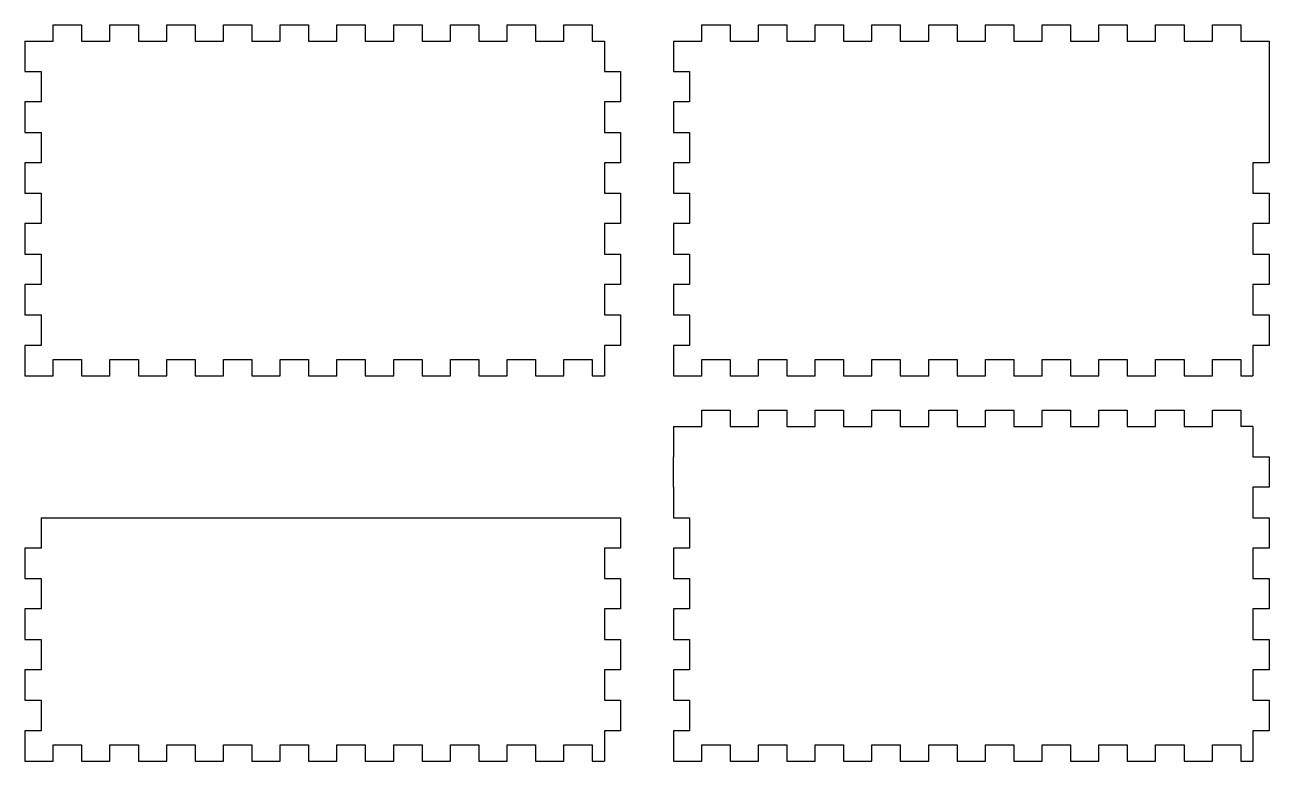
# Model space of a CAD drawing. Extents: x 0 to 467, y 0 to 182.
# Drawn here: x 160.2 to 467.3, y 0.2 to 181.7 of the extents above; entities that cross this region are included whole.
import ezdxf

# ---------------------------------------------------------------- set-up
doc = ezdxf.new("R2010")
doc.units = 0
doc.layers.add('Cut', color=7, linetype='CONTINUOUS')

msp = doc.modelspace()

# ---------------------------------------------------------------- linework, layer by layer
at = {"layer": 'Cut', "color": 7}
for points in [[(167.25, 181.74998), (174.25, 181.74998), (174.25, 177.749982)], [(167.25, 177.749982), (167.25, 181.74998)], [(181.25, 181.74998), (188.25, 181.74998)], [(181.25, 177.749982), (181.25, 181.74998)], [(188.25, 181.74998), (188.25, 177.749982)], [(195.25, 181.74998), (202.25, 181.74998)], [(195.25, 177.749982), (195.25, 181.74998)], [(202.25, 181.74998), (202.25, 177.749982)], [(209.25, 181.74998), (216.25, 181.74998)], [(209.25, 177.749982), (209.25, 181.74998)], [(216.25, 181.74998), (216.25, 177.749982)], [(223.25, 181.74998), (230.25, 181.74998), (230.25, 177.749982)], [(223.25, 177.749982), (223.25, 181.74998)], [(237.25, 177.749982), (237.25, 181.74998)], [(237.25, 181.74998), (244.25, 181.74998)], [(244.25, 181.74998), (244.25, 177.749982)], [(251.25, 177.749982), (251.25, 181.74998), (258.25, 181.74998)], [(258.25, 181.74998), (258.25, 177.749982)], [(265.25, 181.74998), (272.25001, 181.74998)], [(265.25, 177.749982), (265.25, 181.74998)], [(272.25001, 181.74998), (272.25001, 177.749982)], [(279.25001, 181.74998), (286.25001, 181.74998)], [(279.25001, 177.749982), (279.25001, 181.74998)], [(286.25001, 181.74998), (286.25001, 177.749982)], [(293.25001, 177.749982), (293.25001, 181.74998)], [(293.25001, 181.74998), (300.25001, 181.74998)], [(300.25001, 181.74998), (300.25001, 177.749982)], [(327.25, 181.74998), (334.25, 181.74998), (334.25, 177.749982)], [(327.25, 177.749982), (327.25, 181.74998)], [(341.25001, 177.749982), (341.25001, 181.74998)], [(341.25001, 181.74998), (348.25001, 181.74998)], [(348.25001, 181.74998), (348.25001, 177.749982)], [(355.25001, 181.74998), (362.25001, 181.74998)], [(355.25001, 177.749982), (355.25001, 181.74998)], [(362.25001, 181.74998), (362.25001, 177.749982)], [(369.25001, 177.749982), (369.25001, 181.74998)], [(369.25001, 181.74998), (376.25001, 181.74998)], [(376.25001, 181.74998), (376.25001, 177.749982)], [(383.25002, 181.74998), (390.25002, 181.74998)], [(383.25002, 177.749982), (383.25002, 181.74998)], [(390.25002, 181.74998), (390.25002, 177.749982)], [(397.25002, 177.749982), (397.25002, 181.74998), (404.25, 181.74998)], [(404.25, 181.74998), (404.25, 177.749982)], [(411.25, 181.74998), (418.25, 181.74998)], [(411.25, 177.749982), (411.25, 181.74998)], [(418.25, 181.74998), (418.25, 177.749982)], [(425.25, 181.74998), (432.25, 181.74998)], [(425.25, 177.749982), (425.25, 181.74998)], [(432.25, 181.74998), (432.25, 177.749982)], [(439.25001, 181.74998), (446.25001, 181.74998)], [(439.25001, 177.749982), (439.25001, 181.74998)], [(446.25001, 181.74998), (446.25001, 177.749982)], [(453.25001, 177.749982), (453.25001, 181.74998)], [(453.25001, 181.74998), (460.25001, 181.74998)], [(460.25001, 181.74998), (460.25001, 177.749982)], [(160.25, 177.749982), (160.25, 170.249971)], [(160.25, 177.749982), (167.25, 177.749982)], [(174.25, 177.749982), (181.25, 177.749982)], [(188.25, 177.749982), (195.25, 177.749982)], [(202.25, 177.749982), (209.25, 177.749982)], [(216.25, 177.749982), (223.25, 177.749982)], [(230.25, 177.749982), (237.25, 177.749982)], [(244.25, 177.749982), (251.25, 177.749982)], [(258.25, 177.749982), (265.25, 177.749982)], [(272.25001, 177.749982), (279.25001, 177.749982)], [(286.25001, 177.749982), (293.25001, 177.749982)], [(300.25001, 177.749982), (303.25002, 177.749982)], [(303.25002, 177.749982), (303.25002, 170.249971)], [(320.25, 177.749982), (320.25, 170.249971)], [(320.25, 177.749982), (327.25, 177.749982)], [(334.25, 177.749982), (341.25001, 177.749982)], [(348.25001, 177.749982), (355.25001, 177.749982)], [(362.25001, 177.749982), (369.25001, 177.749982)], [(376.25001, 177.749982), (383.25002, 177.749982)], [(390.25002, 177.749982), (397.25002, 177.749982)], [(404.25, 177.749982), (411.25, 177.749982)], [(418.25, 177.749982), (425.25, 177.749982)], [(432.25, 177.749982), (439.25001, 177.749982)], [(446.25001, 177.749982), (453.25001, 177.749982)], [(460.25001, 177.749982), (467.25001, 177.749982)], [(467.25001, 177.749982), (467.25001, 155.249975)], [(160.25, 170.249971), (164.25, 170.249971)], [(164.25, 170.249971), (164.25, 162.749986)], [(303.25002, 170.249971), (307.25002, 170.249971)], [(307.25002, 170.249971), (307.25002, 162.749986)], [(324.25, 170.249971), (324.25, 162.749986), (320.25, 162.749986)], [(320.25, 170.249971), (324.25, 170.249971)], [(160.25, 162.749986), (160.25, 155.249975)], [(164.25, 162.749986), (160.25, 162.749986)], [(303.25002, 162.749986), (303.25002, 155.249975)], [(307.25002, 162.749986), (303.25002, 162.749986)], [(320.25, 162.749986), (320.25, 155.249975)], [(160.25, 155.249975), (164.25, 155.249975)], [(164.25, 155.249975), (164.25, 147.74999)], [(303.25002, 155.249975), (307.25002, 155.249975)], [(307.25002, 155.249975), (307.25002, 147.74999)], [(320.25, 155.249975), (324.25, 155.249975)], [(324.25, 155.249975), (324.25, 147.74999)], [(467.25001, 155.249975), (467.25001, 147.74999)], [(160.25, 147.74999), (160.25, 140.249979)], [(164.25, 147.74999), (160.25, 147.74999)], [(303.25002, 147.74999), (303.25002, 140.249979)], [(307.25002, 147.74999), (303.25002, 147.74999)], [(324.25, 147.74999), (320.25, 147.74999)], [(320.25, 147.74999), (320.25, 140.249979)], [(463.25002, 147.74999), (463.25002, 140.249979)], [(467.25001, 147.74999), (463.25002, 147.74999)], [(160.25, 140.249979), (164.25, 140.249979)], [(164.25, 140.249979), (164.25, 132.749994)], [(303.25002, 140.249979), (307.25002, 140.249979)], [(307.25002, 140.249979), (307.25002, 132.749994)], [(320.25, 140.249979), (324.25, 140.249979)], [(324.25, 140.249979), (324.25, 132.749994)], [(463.25002, 140.249979), (467.25001, 140.249979)], [(467.25001, 140.249979), (467.25001, 132.749994)], [(164.25, 132.749994), (160.25, 132.749994)], [(160.25, 132.749994), (160.25, 125.249982)], [(303.25002, 132.749994), (303.25002, 125.249982)], [(307.25002, 132.749994), (303.25002, 132.749994)], [(320.25, 132.749994), (320.25, 125.249982)], [(324.25, 132.749994), (320.25, 132.749994)], [(467.25001, 132.749994), (463.25002, 132.749994)], [(463.25002, 132.749994), (463.25002, 125.249982)], [(160.25, 125.249982), (164.25, 125.249982)], [(164.25, 125.249982), (164.25, 117.749971)], [(303.25002, 125.249982), (307.25002, 125.249982), (307.25002, 117.749971), (303.25002, 117.749971), (303.25002, 110.249986), (307.25002, 110.249986), (307.25002, 102.749974), (303.25002, 102.749974), (303.25002, 95.249989)], [(320.25, 125.249982), (324.25, 125.249982)], [(324.25, 125.249982), (324.25, 117.749971)], [(463.25002, 125.249982), (467.25001, 125.249982), (467.25001, 117.749971)], [(160.25, 117.749997), (160.25, 110.249986)], [(164.25, 117.749971), (160.25, 117.749971)], [(320.25, 117.749997), (320.25, 110.249986)], [(324.25, 117.749971), (320.25, 117.749971)], [(463.25002, 117.749997), (463.25002, 110.249986)], [(467.25001, 117.749971), (463.25002, 117.749971)], [(160.25, 110.249986), (164.25, 110.249986)], [(164.25, 110.249986), (164.25, 102.749974)], [(320.25, 110.249986), (324.25, 110.249986)], [(324.25, 110.249986), (324.25, 102.749974)], [(463.25002, 110.249986), (467.25001, 110.249986)], [(467.25001, 110.249986), (467.25001, 102.749974)], [(160.25, 102.749974), (160.25, 95.249989)], [(164.25, 102.749974), (160.25, 102.749974)], [(320.25, 102.749974), (320.25, 95.249989)], [(324.25, 102.749974), (320.25, 102.749974)], [(463.25002, 102.749974), (463.25002, 95.249989)], [(467.25001, 102.749974), (463.25002, 102.749974)], [(167.25, 95.249989), (167.25, 99.249987)], [(167.25, 99.249987), (174.25, 99.249987)], [(174.25, 99.249987), (174.25, 95.249989)], [(181.25, 95.249989), (181.25, 99.249987)], [(181.25, 99.249987), (188.25, 99.249987)], [(188.25, 99.249987), (188.25, 95.249989)], [(195.25, 95.249989), (195.25, 99.249987)], [(195.25, 99.249987), (202.25, 99.249987)], [(202.25, 99.249987), (202.25, 95.249989), (209.25, 95.249989)], [(209.25, 99.249987), (216.25, 99.249987)], [(209.25, 95.249989), (209.25, 99.249987)], [(216.25, 99.249987), (216.25, 95.249989)], [(223.25, 99.249987), (230.25, 99.249987)], [(223.25, 95.249989), (223.25, 99.249987)], [(230.25, 99.249987), (230.25, 95.249989)], [(237.25, 99.249987), (244.25, 99.249987)], [(237.25, 95.249989), (237.25, 99.249987)], [(244.25, 99.249987), (244.25, 95.249989)], [(251.25, 99.249987), (258.25, 99.249987), (258.25, 95.249989)], [(251.25, 95.249989), (251.25, 99.249987)], [(265.25, 99.249987), (272.25001, 99.249987)], [(265.25, 95.249989), (265.25, 99.249987)], [(272.25001, 99.249987), (272.25001, 95.249989)], [(279.25001, 99.249987), (286.25001, 99.249987)], [(279.25001, 95.249989), (279.25001, 99.249987)], [(286.25001, 99.249987), (286.25001, 95.249989)], [(293.25001, 99.249987), (300.25001, 99.249987)], [(293.25001, 95.249989), (293.25001, 99.249987)], [(300.25001, 99.249987), (300.25001, 95.249989)], [(327.25, 99.249987), (334.25, 99.249987), (334.25, 95.249989)], [(327.25, 95.249989), (327.25, 99.249987)], [(341.25001, 95.249989), (341.25001, 99.249987)], [(341.25001, 99.249987), (348.25001, 99.249987)], [(348.25001, 99.249987), (348.25001, 95.249989)], [(355.25001, 99.249987), (362.25001, 99.249987)], [(355.25001, 95.249989), (355.25001, 99.249987)], [(362.25001, 99.249987), (362.25001, 95.249989)], [(369.25001, 95.249989), (369.25001, 99.249987)], [(369.25001, 99.249987), (376.25001, 99.249987)], [(376.25001, 99.249987), (376.25001, 95.249989)], [(383.25002, 99.249987), (390.25002, 99.249987)], [(383.25002, 95.249989), (383.25002, 99.249987)], [(390.25002, 99.249987), (390.25002, 95.249989)], [(397.25002, 95.249989), (397.25002, 99.249987), (404.25, 99.249987)], [(404.25, 99.249987), (404.25, 95.249989)], [(411.25, 99.249987), (418.25, 99.249987)], [(411.25, 95.249989), (411.25, 99.249987)], [(418.25, 99.249987), (418.25, 95.249989)], [(425.25, 99.249987), (432.25, 99.249987)], [(425.25, 95.249989), (425.25, 99.249987)], [(432.25, 99.249987), (432.25, 95.249989)], [(439.25001, 99.249987), (446.25001, 99.249987)], [(439.25001, 95.249989), (439.25001, 99.249987)], [(446.25001, 99.249987), (446.25001, 95.249989)], [(453.25001, 95.249989), (453.25001, 99.249987)], [(453.25001, 99.249987), (460.25001, 99.249987)], [(460.25001, 99.249987), (460.25001, 95.249989)], [(160.25, 95.249989), (167.25, 95.249989)], [(174.25, 95.249989), (181.25, 95.249989)], [(188.25, 95.249989), (195.25, 95.249989)], [(216.25, 95.249989), (223.25, 95.249989)], [(230.25, 95.249989), (237.25, 95.249989)], [(244.25, 95.249989), (251.25, 95.249989)], [(258.25, 95.249989), (265.25, 95.249989)], [(272.25001, 95.249989), (279.25001, 95.249989)], [(286.25001, 95.249989), (293.25001, 95.249989)], [(300.25001, 95.249989), (303.25002, 95.249989)], [(320.25, 95.249989), (327.25, 95.249989)], [(334.25, 95.249989), (341.25001, 95.249989)], [(348.25001, 95.249989), (355.25001, 95.249989)], [(362.25001, 95.249989), (369.25001, 95.249989)], [(376.25001, 95.249989), (383.25002, 95.249989)], [(390.25002, 95.249989), (397.25002, 95.249989)], [(404.25, 95.249989), (411.25, 95.249989)], [(418.25, 95.249989), (425.25, 95.249989)], [(432.25, 95.249989), (439.25001, 95.249989)], [(446.25001, 95.249989), (453.25001, 95.249989)], [(460.25001, 95.249989), (463.25002, 95.249989)], [(327.25, 86.749985), (334.25, 86.749985), (334.25, 82.749988)], [(327.25, 82.749988), (327.25, 86.749985)], [(341.25001, 82.749988), (341.25001, 86.749985)], [(341.25001, 86.749985), (348.25001, 86.749985)], [(348.25001, 86.749985), (348.25001, 82.749988)], [(355.25001, 86.749985), (362.25001, 86.749985)], [(355.25001, 82.749988), (355.25001, 86.749985)], [(362.25001, 86.749985), (362.25001, 82.749988)], [(369.25001, 82.749988), (369.25001, 86.749985)], [(369.25001, 86.749985), (376.25001, 86.749985)], [(376.25001, 86.749985), (376.25001, 82.749988)], [(383.25002, 86.749985), (390.25002, 86.749985)], [(383.25002, 82.749988), (383.25002, 86.749985)], [(390.25002, 86.749985), (390.25002, 82.749988)], [(397.25002, 82.749988), (397.25002, 86.749985), (404.25, 86.749985)], [(404.25, 86.749985), (404.25, 82.749988)], [(411.25, 86.749985), (418.25, 86.749985)], [(411.25, 82.749988), (411.25, 86.749985)], [(418.25, 86.749985), (418.25, 82.749988)], [(425.25, 86.749985), (432.25, 86.749985)], [(425.25, 82.749988), (425.25, 86.749985)], [(432.25, 86.749985), (432.25, 82.749988)], [(439.25001, 86.749985), (446.25001, 86.749985)], [(439.25001, 82.749988), (439.25001, 86.749985)], [(446.25001, 86.749985), (446.25001, 82.749988)], [(453.25001, 82.749988), (453.25001, 86.749985)], [(453.25001, 86.749985), (460.25001, 86.749985)], [(460.25001, 86.749985), (460.25001, 82.749988)], [(320.25, 82.749988), (320.25, 75.24998)], [(320.25, 82.749988), (327.25, 82.749988)], [(334.25, 82.749988), (341.25001, 82.749988)], [(348.25001, 82.749988), (355.25001, 82.749988)], [(362.25001, 82.749988), (369.25001, 82.749988)], [(376.25001, 82.749988), (383.25002, 82.749988)], [(390.25002, 82.749988), (397.25002, 82.749988)], [(404.25, 82.749988), (411.25, 82.749988)], [(418.25, 82.749988), (425.25, 82.749988)], [(432.25, 82.749988), (439.25001, 82.749988)], [(446.25001, 82.749988), (453.25001, 82.749988)], [(463.25002, 82.749988), (460.25001, 82.749988)], [(463.25002, 82.749988), (463.25002, 75.24998)], [(320.25, 67.74999), (320.25, 75.24998)], [(463.25002, 75.24998), (467.25001, 75.24998)], [(467.25001, 75.24998), (467.25001, 67.74999)], [(320.25, 67.74999), (320.25, 60.24998)], [(463.25002, 67.74999), (463.25002, 60.24998)], [(467.25001, 67.74999), (463.25002, 67.74999)], [(164.25, 60.24998), (164.25, 52.75)], [(164.25, 60.24998), (307.25002, 60.24998)], [(307.25002, 60.24998), (307.25002, 52.75)], [(320.25, 60.24998), (324.25, 60.24998)], [(324.25, 60.24998), (324.25, 52.75)], [(463.25002, 60.24998), (467.25001, 60.24998)], [(467.25001, 60.24998), (467.25001, 52.75)], [(160.25, 52.75), (160.25, 45.24998)], [(164.25, 52.75), (160.25, 52.75)], [(307.25002, 52.75), (303.25002, 52.75)], [(303.25002, 52.75), (303.25002, 45.24998)], [(320.25, 52.75), (320.25, 45.24998)], [(324.25, 52.75), (320.25, 52.75)], [(467.25001, 52.75), (463.25002, 52.75)], [(463.25002, 52.75), (463.25002, 45.24998)], [(160.25, 45.24998), (164.25, 45.24998)], [(164.25, 45.24998), (164.25, 37.74997)], [(303.25002, 45.24998), (307.25002, 45.24998), (307.25002, 37.74997)], [(320.25, 45.24998), (324.25, 45.24998)], [(324.25, 45.24998), (324.25, 37.74997)], [(463.25002, 45.24998), (467.25001, 45.24998)], [(467.25001, 45.24998), (467.25001, 37.74997)], [(160.25, 37.74997), (160.25, 30.24999)], [(164.25, 37.74997), (160.25, 37.74997)], [(307.25002, 37.74997), (303.25002, 37.74997)], [(303.25002, 37.74997), (303.25002, 30.24999)], [(320.25, 37.74997), (320.25, 30.24999)], [(324.25, 37.74997), (320.25, 37.74997)], [(467.25001, 37.74997), (463.25002, 37.74997)], [(463.25002, 37.74997), (463.25002, 30.24999)], [(160.25, 30.24999), (164.25, 30.24999)], [(164.25, 30.24999), (164.25, 22.74998)], [(303.25002, 30.24999), (307.25002, 30.24999)], [(307.25002, 30.24999), (307.25002, 22.74998)], [(320.25, 30.24999), (324.25, 30.24999)], [(324.25, 30.24999), (324.25, 22.74998)], [(463.25002, 30.24999), (467.25001, 30.24999)], [(467.25001, 30.24999), (467.25001, 22.74998)], [(160.25, 22.74998), (160.25, 15.24999), (164.25, 15.24999)], [(164.25, 22.74998), (160.25, 22.74998)], [(307.25002, 22.74998), (303.25002, 22.74998)], [(303.25002, 22.74998), (303.25002, 15.24999), (307.25002, 15.24999)], [(324.25, 22.74998), (320.25, 22.74998)], [(320.25, 22.74998), (320.25, 15.24999)], [(467.25001, 22.74998), (463.25002, 22.74998)], [(463.25002, 22.74998), (463.25002, 15.24999)], [(164.25, 15.24999), (164.25, 7.74998)], [(307.25002, 15.24999), (307.25002, 7.74998)], [(324.25, 15.24999), (324.25, 7.74998), (320.25, 7.74998)], [(320.25, 15.24999), (324.25, 15.24999)], [(463.25002, 15.24999), (467.25001, 15.24999)], [(467.25001, 15.24999), (467.25001, 7.74998)], [(164.25, 7.74998), (160.25, 7.74998)], [(160.25, 7.74998), (160.25, 0.24999)], [(303.25002, 7.74998), (303.25002, 0.24999)], [(307.25002, 7.74998), (303.25002, 7.74998)], [(320.25, 7.74998), (320.25, 0.24999)], [(467.25001, 7.74998), (463.25002, 7.74998)], [(463.25002, 7.74998), (463.25002, 0.24999)], [(167.25, 4.24999), (174.25, 4.24999)], [(167.25, 0.24999), (167.25, 4.24999)], [(174.25, 4.24999), (174.25, 0.24999)], [(181.25, 4.24999), (188.25, 4.24999)], [(181.25, 0.24999), (181.25, 4.24999)], [(188.25, 4.24999), (188.25, 0.24999)], [(195.25, 4.24999), (202.25, 4.24999)], [(195.25, 0.24999), (195.25, 4.24999)], [(202.25, 4.24999), (202.25, 0.24999)], [(209.25, 0.24999), (209.25, 4.24999)], [(209.25, 4.24999), (216.25, 4.24999)], [(216.25, 4.24999), (216.25, 0.24999)], [(223.25, 0.24999), (223.25, 4.24999)], [(223.25, 4.24999), (230.25, 4.24999)], [(230.25, 4.24999), (230.25, 0.24999)], [(237.25, 0.24999), (237.25, 4.24999)], [(237.25, 4.24999), (244.25, 4.24999)], [(244.25, 4.24999), (244.25, 0.24999), (251.25, 0.24999)], [(251.25, 4.24999), (258.25, 4.24999)], [(251.25, 0.24999), (251.25, 4.24999)], [(258.25, 4.24999), (258.25, 0.24999)], [(265.25, 0.24999), (265.25, 4.24999)], [(265.25, 4.24999), (272.25001, 4.24999)], [(272.25001, 4.24999), (272.25001, 0.24999)], [(279.25001, 4.24999), (286.25001, 4.24999)], [(279.25001, 0.24999), (279.25001, 4.24999)], [(286.25001, 4.24999), (286.25001, 0.24999)], [(293.25001, 4.24999), (300.25001, 4.24999)], [(293.25001, 0.24999), (293.25001, 4.24999)], [(300.25001, 4.24999), (300.25001, 0.24999)], [(327.25, 4.24999), (334.25, 4.24999), (334.25, 0.24999)], [(327.25, 0.24999), (327.25, 4.24999)], [(341.25001, 0.24999), (341.25001, 4.24999)], [(341.25001, 4.24999), (348.25001, 4.24999)], [(348.25001, 4.24999), (348.25001, 0.24999)], [(355.25001, 4.24999), (362.25001, 4.24999)], [(355.25001, 0.24999), (355.25001, 4.24999)], [(362.25001, 4.24999), (362.25001, 0.24999)], [(369.25001, 0.24999), (369.25001, 4.24999)], [(369.25001, 4.24999), (376.25001, 4.24999)], [(376.25001, 4.24999), (376.25001, 0.24999)], [(383.25002, 4.24999), (390.25002, 4.24999)], [(383.25002, 0.24999), (383.25002, 4.24999)], [(390.25002, 4.24999), (390.25002, 0.24999)], [(397.25002, 0.24999), (397.25002, 4.24999), (404.25, 4.24999)], [(404.25, 4.24999), (404.25, 0.24999)], [(411.25, 4.24999), (418.25, 4.24999)], [(411.25, 0.24999), (411.25, 4.24999)], [(418.25, 4.24999), (418.25, 0.24999)], [(425.25, 4.24999), (432.25, 4.24999)], [(425.25, 0.24999), (425.25, 4.24999)], [(432.25, 4.24999), (432.25, 0.24999)], [(439.25001, 4.24999), (446.25001, 4.24999)], [(439.25001, 0.24999), (439.25001, 4.24999)], [(446.25001, 4.24999), (446.25001, 0.24999)], [(453.25001, 0.24999), (453.25001, 4.24999)], [(453.25001, 4.24999), (460.25001, 4.24999)], [(460.25001, 4.24999), (460.25001, 0.24999)], [(160.25, 0.24999), (167.25, 0.24999)], [(174.25, 0.24999), (181.25, 0.24999)], [(188.25, 0.24999), (195.25, 0.24999)], [(202.25, 0.24999), (209.25, 0.24999)], [(216.25, 0.24999), (223.25, 0.24999)], [(230.25, 0.24999), (237.25, 0.24999)], [(258.25, 0.24999), (265.25, 0.24999)], [(272.25001, 0.24999), (279.25001, 0.24999)], [(286.25001, 0.24999), (293.25001, 0.24999)], [(300.25001, 0.24999), (303.25002, 0.24999)], [(320.25, 0.24999), (327.25, 0.24999)], [(334.25, 0.24999), (341.25001, 0.24999)], [(348.25001, 0.24999), (355.25001, 0.24999)], [(362.25001, 0.24999), (369.25001, 0.24999)], [(376.25001, 0.24999), (383.25002, 0.24999)], [(390.25002, 0.24999), (397.25002, 0.24999)], [(404.25, 0.24999), (411.25, 0.24999)], [(418.25, 0.24999), (425.25, 0.24999)], [(432.25, 0.24999), (439.25001, 0.24999)], [(446.25001, 0.24999), (453.25001, 0.24999)], [(460.25001, 0.24999), (463.25002, 0.24999)]]:
    msp.add_lwpolyline(points, dxfattribs=at)

doc.saveas('drawing.dxf')
